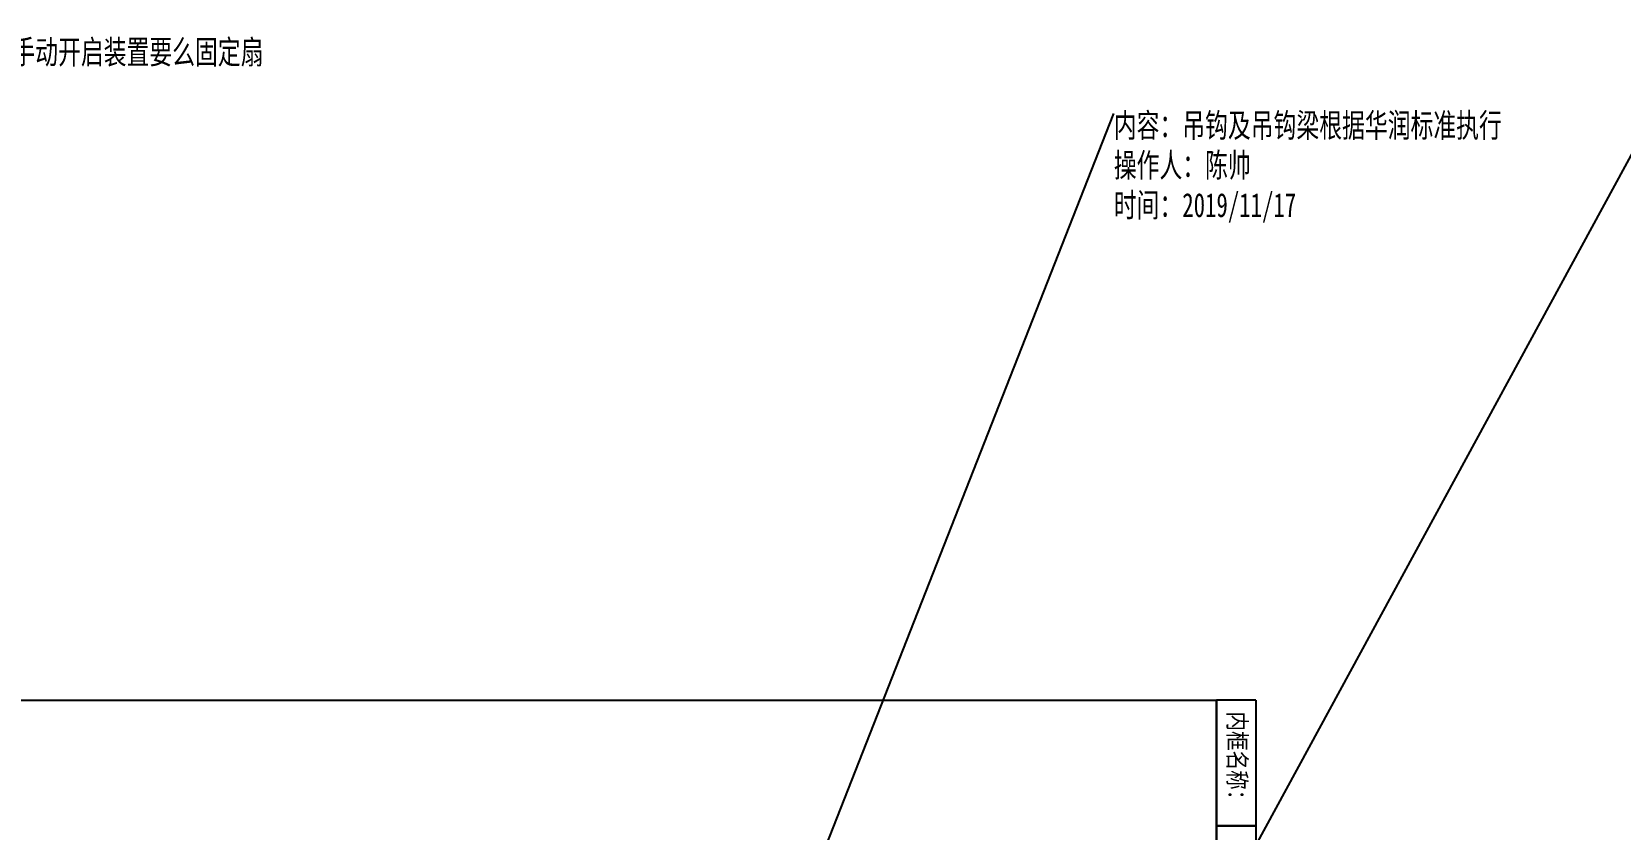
# Model space of a CAD drawing. Extents: x -678900 to 2378000, y 0 to 1840591.
# Drawn here: x -152498 to -139208, y 700664 to 707333 of the extents above; entities that cross this region are included whole.
import ezdxf
from ezdxf.enums import TextEntityAlignment as Align

# ---------------------------------------------------------------- set-up
doc = ezdxf.new("R2010")
doc.units = 0
doc.header["$LTSCALE"] = 1000
doc.header["$MEASUREMENT"] = 0
doc.layers.get('0').update_dxf_attribs({"linetype": 'CONTINUOUS'})
doc.layers.add('C-SHET-SHET', color=144, linetype='CONTINUOUS')
doc.layers.add('verify', color=50, linetype='CONTINUOUS')
doc.layers.add('内框', color=8, linetype='CONTINUOUS', plot=False)
doc.styles.get("Standard").update_dxf_attribs({"font": '', "width": 0.7})
doc.styles.add('TH-STYLE2', font='', dxfattribs={"width": 0.7})
doc.styles.add('黑体', font='simhei.ttf')
doc.styles.get('Standard').set_extended_font_data('SimSun')
doc.styles.get('TH-STYLE2').set_extended_font_data('SimSun')

# ---------------------------------------------------------------- blocks, each defined once
blk = doc.blocks.new('THAPE_A2L_inner')
at = {"layer": '内框'}
for p, q in [((0, 426.6), (0, 420)), ((0, 426.6), (126, 426.6)), ((21, 420), (21, 426.6)), ((21, 426.6), (21, 420)), ((0, 420), (21, 420)), ((12, 420), (0, 420)), ((36, 420), (12, 420)), ((21, 420), (111.8, 420))]:
    blk.add_line(p, q, dxfattribs=at)
blk.add_lwpolyline([(0, 0), (0, 420), (594, 420), (594, 0)], close=True, dxfattribs=at)
at = {"layer": '内框', "style": '黑体', "width": 0.8}
blk.add_text('内框名称：', height=3, dxfattribs=at).set_placement((1.9, 421.99))
blk.add_attdef('内框名称', (22.08, 421.99), '', height=3, dxfattribs=at)
blk = doc.blocks.new('201311_THAPE_A2L')
blk.add_lwpolyline([(0, 0), (0, 420), (594, 420), (594, 0)], close=True)
blk.add_attdef('作废标记', text='', height=300).set_placement((238, 227.97), align=Align.MIDDLE_CENTER)

msp = doc.modelspace()

# ---------------------------------------------------------------- linework, layer by layer
at = {"layer": 'verify'}
for p, q in [((-144592.8, 696237.3), (-137054.7, 710089.8)), ((-146436.8, 699038.4), (-143445.2, 706650.8))]:
    msp.add_line(p, q, dxfattribs=at)

# ---------------------------------------------------------------- block references
at = {"layer": 'C-SHET-SHET', "xscale": 50, "yscale": 50, "zscale": 50, "rotation": 270}
msp.add_blockref('201311_THAPE_A2L', (-163586.9, 701743.9), dxfattribs=at)
at = {"layer": '内框', "xscale": 50, "yscale": 50, "zscale": 50, "rotation": 270}
msp.add_blockref('THAPE_A2L_inner', (-163586.9, 701743.9), dxfattribs=at)

# ---------------------------------------------------------------- texts
at = {"layer": 'verify', "char_height": 200, "width": 5000, "attachment_point": 1, "style": 'TH-STYLE2'}
for s, insert in [('内容：此窗距地过高，要么手动开启装置要么固定扇\\P操作人：陈帅\\P时间：2019/11/17', (-154951.2, 707263.9)), ('内容：吊钩及吊钩梁根据华润标准执行\\P操作人：陈帅\\P时间：2019/11/17', (-143445.2, 706650.8))]:
    msp.add_mtext(s, dxfattribs=dict(at, insert=insert))

doc.saveas('drawing.dxf')
